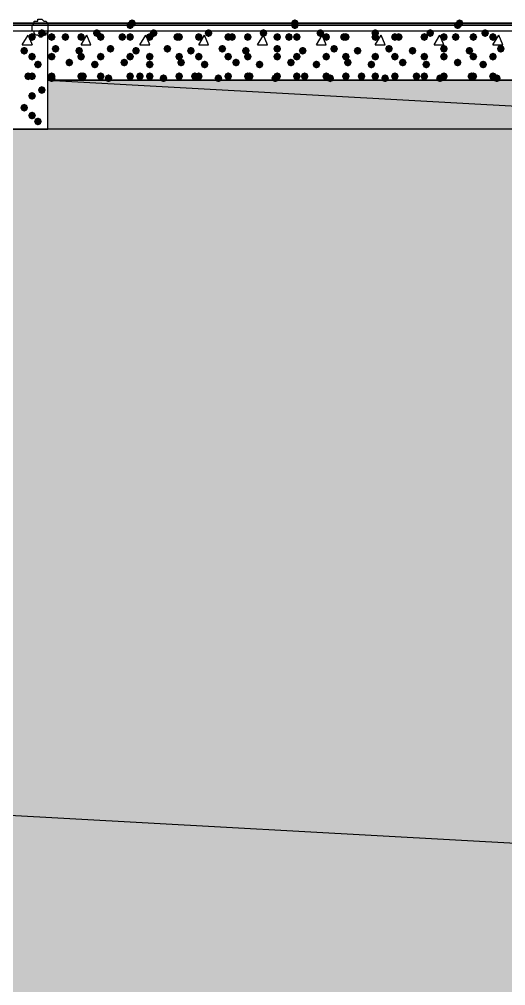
# Model space of a CAD drawing. Header units: millimetres. Extents: x 0 to 420, y 0 to 297.
# Drawn here: x 308.55 to 319.05, y 207.35 to 228.18 of the extents above; entities that cross this region are included whole.
import ezdxf

# ---------------------------------------------------------------- set-up
doc = ezdxf.new("R2010")
doc.units = ezdxf.units.MM
doc.layers.get('0').update_dxf_attribs({"linetype": 'CONTINUOUS'})

msp = doc.modelspace()

# ---------------------------------------------------------------- hatches: boundary and pattern name
at = {"true_color": 0x0000fe}
for points in [[(311.023, 228.049667), (310.998129, 227.989871), (310.938333, 227.965), (310.878537, 227.989871), (310.853667, 228.049667), (310.878537, 228.109462), (310.938333, 228.134333), (310.998129, 228.109463)], [(311.023, 228.049667), (310.998129, 227.989871), (310.938333, 227.965), (310.878537, 227.989871), (310.853667, 228.049667), (310.878537, 228.109462), (310.938333, 228.134333), (310.998129, 228.109463)], [(311.023, 228.049667), (310.998129, 227.989871), (310.938333, 227.965), (310.878537, 227.989871), (310.853667, 228.049667), (310.878537, 228.109462), (310.938333, 228.134333), (310.998129, 228.109463)], [(311.065333, 228.092), (311.040462, 228.032204), (310.980667, 228.007333), (310.920871, 228.032204), (310.896, 228.092), (310.920871, 228.151796), (310.980667, 228.176667), (311.040462, 228.151796)], [(314.579, 228.092), (314.554129, 228.032204), (314.494333, 228.007333), (314.434537, 228.032204), (314.409667, 228.092), (314.434537, 228.151796), (314.494333, 228.176667), (314.554129, 228.151796)], [(314.579, 228.049667), (314.554129, 227.989871), (314.494333, 227.965), (314.434537, 227.989871), (314.409667, 228.049667), (314.434537, 228.109462), (314.494333, 228.134333), (314.554129, 228.109463)], [(314.579, 228.049667), (314.554129, 227.989871), (314.494333, 227.965), (314.434537, 227.989871), (314.409667, 228.049667), (314.434537, 228.109462), (314.494333, 228.134333), (314.554129, 228.109463)], [(314.579, 228.049667), (314.554129, 227.989871), (314.494333, 227.965), (314.434537, 227.989871), (314.409667, 228.049667), (314.434537, 228.109462), (314.494333, 228.134333), (314.554129, 228.109463)], [(318.092667, 228.049667), (318.067796, 227.989871), (318.008, 227.965), (317.948204, 227.989871), (317.923333, 228.049667), (317.948204, 228.109462), (318.008, 228.134333), (318.067796, 228.109463)], [(318.092667, 228.049667), (318.067796, 227.989871), (318.008, 227.965), (317.948204, 227.989871), (317.923333, 228.049667), (317.948204, 228.109462), (318.008, 228.134333), (318.067796, 228.109463)], [(318.092667, 228.049667), (318.067796, 227.989871), (318.008, 227.965), (317.948204, 227.989871), (317.923333, 228.049667), (317.948204, 228.109462), (318.008, 228.134333), (318.067796, 228.109463)], [(318.135, 228.092), (318.110129, 228.032204), (318.050333, 228.007333), (317.990538, 228.032204), (317.965667, 228.092), (317.990537, 228.151796), (318.050333, 228.176667), (318.110129, 228.151796)]]:
    msp.add_hatch(color=0, dxfattribs=at).paths.add_polyline_path(points, flags=0)
at = {"true_color": 0x000007}
h = msp.add_hatch(color=0, dxfattribs=at)
h.paths.add_polyline_path([(38.565667, 228.049667), (386.969, 228.049667)], flags=0)
h.paths.add_polyline_path([(386.969, 228.049667), (38.565667, 228.049667)], flags=0)
for points in [[(309.118, 227.880333), (309.093129, 227.820537), (309.033333, 227.795667), (308.973538, 227.820537), (308.948667, 227.880333), (308.973537, 227.940129), (309.033333, 227.965), (309.093129, 227.940129)], [(308.906333, 227.795667), (308.881463, 227.735871), (308.821667, 227.711), (308.761871, 227.735871), (308.737, 227.795667), (308.761871, 227.855462), (308.821667, 227.880333), (308.881462, 227.855463)], [(308.737, 227.499333), (308.712129, 227.439537), (308.652333, 227.414667), (308.592538, 227.439537), (308.567667, 227.499333), (308.592537, 227.559129), (308.652333, 227.584), (308.712129, 227.559129)], [(308.906333, 227.372333), (308.881463, 227.312537), (308.821667, 227.287667), (308.761871, 227.312537), (308.737, 227.372333), (308.761871, 227.432129), (308.821667, 227.457), (308.881462, 227.432129)], [(309.033333, 227.203), (309.008462, 227.143204), (308.948667, 227.118333), (308.888871, 227.143204), (308.864, 227.203), (308.888871, 227.262796), (308.948667, 227.287667), (309.008462, 227.262796)], [(308.821667, 226.949), (308.796796, 226.889204), (308.737, 226.864333), (308.677204, 226.889204), (308.652333, 226.949), (308.677204, 227.008796), (308.737, 227.033667), (308.796796, 227.008796)], [(308.906333, 226.949), (308.881463, 226.889204), (308.821667, 226.864333), (308.761871, 226.889204), (308.737, 226.949), (308.761871, 227.008796), (308.821667, 227.033667), (308.881462, 227.008796)], [(309.118, 226.652667), (309.093129, 226.592871), (309.033333, 226.568), (308.973538, 226.592871), (308.948667, 226.652667), (308.973537, 226.712462), (309.033333, 226.737333), (309.093129, 226.712463)], [(308.906333, 226.525667), (308.881463, 226.465871), (308.821667, 226.441), (308.761871, 226.465871), (308.737, 226.525667), (308.761871, 226.585462), (308.821667, 226.610333), (308.881462, 226.585463)], [(308.737, 226.271667), (308.712129, 226.211871), (308.652333, 226.187), (308.592538, 226.211871), (308.567667, 226.271667), (308.592537, 226.331462), (308.652333, 226.356333), (308.712129, 226.331463)], [(308.906333, 226.102333), (308.881463, 226.042537), (308.821667, 226.017667), (308.761871, 226.042537), (308.737, 226.102333), (308.761871, 226.162129), (308.821667, 226.187), (308.881462, 226.162129)], [(309.033333, 225.975333), (309.008462, 225.915537), (308.948667, 225.890667), (308.888871, 225.915537), (308.864, 225.975333), (308.888871, 226.035129), (308.948667, 226.06), (309.008462, 226.035129)]]:
    msp.add_hatch(color=0, dxfattribs=at).paths.add_polyline_path(points, flags=0)
at = {"true_color": 0x000008}
for points in [[(310.303333, 227.880333), (310.278462, 227.820537), (310.218667, 227.795667), (310.158871, 227.820537), (310.134, 227.880333), (310.158871, 227.940129), (310.218667, 227.965), (310.278462, 227.940129)], [(311.531, 227.880333), (311.506129, 227.820537), (311.446333, 227.795667), (311.386538, 227.820537), (311.361667, 227.880333), (311.386537, 227.940129), (311.446333, 227.965), (311.506129, 227.940129)], [(312.716333, 227.880333), (312.691462, 227.820537), (312.631667, 227.795667), (312.571871, 227.820537), (312.547, 227.880333), (312.571871, 227.940129), (312.631667, 227.965), (312.691462, 227.940129)], [(313.901667, 227.880333), (313.876796, 227.820537), (313.817, 227.795667), (313.757204, 227.820537), (313.732333, 227.880333), (313.757204, 227.940129), (313.817, 227.965), (313.876796, 227.940129)], [(315.129333, 227.880333), (315.104462, 227.820537), (315.044667, 227.795667), (314.984871, 227.820537), (314.96, 227.880333), (314.984871, 227.940129), (315.044667, 227.965), (315.104462, 227.940129)], [(316.314667, 227.880333), (316.289796, 227.820537), (316.23, 227.795667), (316.170204, 227.820537), (316.145333, 227.880333), (316.170204, 227.940129), (316.23, 227.965), (316.289796, 227.940129)], [(317.5, 227.880333), (317.475129, 227.820537), (317.415333, 227.795667), (317.355537, 227.820537), (317.330667, 227.880333), (317.355537, 227.940129), (317.415333, 227.965), (317.475129, 227.940129)], [(318.685333, 227.880333), (318.660462, 227.820537), (318.600667, 227.795667), (318.540871, 227.820537), (318.516, 227.880333), (318.540871, 227.940129), (318.600667, 227.965), (318.660462, 227.940129)], [(309.329667, 227.795667), (309.304796, 227.735871), (309.245, 227.711), (309.185204, 227.735871), (309.160333, 227.795667), (309.185204, 227.855462), (309.245, 227.880333), (309.304796, 227.855463)], [(309.626, 227.795667), (309.601129, 227.735871), (309.541333, 227.711), (309.481537, 227.735871), (309.456667, 227.795667), (309.481537, 227.855462), (309.541333, 227.880333), (309.601129, 227.855463)], [(309.964667, 227.795667), (309.939796, 227.735871), (309.88, 227.711), (309.820204, 227.735871), (309.795333, 227.795667), (309.820204, 227.855462), (309.88, 227.880333), (309.939796, 227.855463)], [(310.388, 227.795667), (310.363129, 227.735871), (310.303333, 227.711), (310.243538, 227.735871), (310.218667, 227.795667), (310.243537, 227.855462), (310.303333, 227.880333), (310.363129, 227.855463)], [(310.853667, 227.795667), (310.828796, 227.735871), (310.769, 227.711), (310.709204, 227.735871), (310.684333, 227.795667), (310.709204, 227.855462), (310.769, 227.880333), (310.828796, 227.855463)], [(311.023, 227.795667), (310.998129, 227.735871), (310.938333, 227.711), (310.878537, 227.735871), (310.853667, 227.795667), (310.878537, 227.855462), (310.938333, 227.880333), (310.998129, 227.855463)], [(311.446333, 227.795667), (311.421462, 227.735871), (311.361667, 227.711), (311.301871, 227.735871), (311.277, 227.795667), (311.301871, 227.855462), (311.361667, 227.880333), (311.421462, 227.855463)], [(312.039, 227.795667), (312.014129, 227.735871), (311.954333, 227.711), (311.894537, 227.735871), (311.869667, 227.795667), (311.894537, 227.855462), (311.954333, 227.880333), (312.014129, 227.855463)], [(312.081333, 227.795667), (312.056462, 227.735871), (311.996667, 227.711), (311.936871, 227.735871), (311.912, 227.795667), (311.936871, 227.855462), (311.996667, 227.880333), (312.056462, 227.855463)], [(312.504667, 227.795667), (312.479796, 227.735871), (312.42, 227.711), (312.360204, 227.735871), (312.335333, 227.795667), (312.360204, 227.855462), (312.42, 227.880333), (312.479796, 227.855463)], [(313.139667, 227.795667), (313.114796, 227.735871), (313.055, 227.711), (312.995204, 227.735871), (312.970333, 227.795667), (312.995204, 227.855462), (313.055, 227.880333), (313.114796, 227.855463)], [(313.224333, 227.795667), (313.199462, 227.735871), (313.139667, 227.711), (313.079871, 227.735871), (313.055, 227.795667), (313.079871, 227.855462), (313.139667, 227.880333), (313.199462, 227.855463)], [(313.563, 227.795667), (313.538129, 227.735871), (313.478333, 227.711), (313.418537, 227.735871), (313.393667, 227.795667), (313.418537, 227.855462), (313.478333, 227.880333), (313.538129, 227.855463)], [(314.198, 227.795667), (314.173129, 227.735871), (314.113333, 227.711), (314.053538, 227.735871), (314.028667, 227.795667), (314.053537, 227.855462), (314.113333, 227.880333), (314.173129, 227.855463)], [(314.452, 227.795667), (314.427129, 227.735871), (314.367333, 227.711), (314.307538, 227.735871), (314.282667, 227.795667), (314.307537, 227.855462), (314.367333, 227.880333), (314.427129, 227.855463)], [(314.621333, 227.795667), (314.596462, 227.735871), (314.536667, 227.711), (314.476871, 227.735871), (314.452, 227.795667), (314.476871, 227.855462), (314.536667, 227.880333), (314.596462, 227.855463)], [(315.256333, 227.795667), (315.231462, 227.735871), (315.171667, 227.711), (315.111871, 227.735871), (315.087, 227.795667), (315.111871, 227.855462), (315.171667, 227.880333), (315.231462, 227.855463)], [(315.637333, 227.795667), (315.612462, 227.735871), (315.552667, 227.711), (315.492871, 227.735871), (315.468, 227.795667), (315.492871, 227.855462), (315.552667, 227.880333), (315.612462, 227.855463)], [(315.679667, 227.795667), (315.654796, 227.735871), (315.595, 227.711), (315.535204, 227.735871), (315.510333, 227.795667), (315.535204, 227.855462), (315.595, 227.880333), (315.654796, 227.855463)], [(316.314667, 227.795667), (316.289796, 227.735871), (316.23, 227.711), (316.170204, 227.735871), (316.145333, 227.795667), (316.170204, 227.855462), (316.23, 227.880333), (316.289796, 227.855463)], [(316.738, 227.795667), (316.713129, 227.735871), (316.653333, 227.711), (316.593538, 227.735871), (316.568667, 227.795667), (316.593537, 227.855462), (316.653333, 227.880333), (316.713129, 227.855463)], [(316.822667, 227.795667), (316.797796, 227.735871), (316.738, 227.711), (316.678204, 227.735871), (316.653333, 227.795667), (316.678204, 227.855462), (316.738, 227.880333), (316.797796, 227.855463)], [(317.373, 227.795667), (317.348129, 227.735871), (317.288333, 227.711), (317.228538, 227.735871), (317.203667, 227.795667), (317.228537, 227.855462), (317.288333, 227.880333), (317.348129, 227.855463)], [(317.796333, 227.795667), (317.771462, 227.735871), (317.711667, 227.711), (317.651871, 227.735871), (317.627, 227.795667), (317.651871, 227.855462), (317.711667, 227.880333), (317.771462, 227.855463)], [(318.050333, 227.795667), (318.025463, 227.735871), (317.965667, 227.711), (317.905871, 227.735871), (317.881, 227.795667), (317.905871, 227.855462), (317.965667, 227.880333), (318.025462, 227.855463)], [(318.431333, 227.795667), (318.406462, 227.735871), (318.346667, 227.711), (318.286871, 227.735871), (318.262, 227.795667), (318.286871, 227.855462), (318.346667, 227.880333), (318.406462, 227.855463)], [(318.854667, 227.795667), (318.829796, 227.735871), (318.77, 227.711), (318.710204, 227.735871), (318.685333, 227.795667), (318.710204, 227.855462), (318.77, 227.880333), (318.829796, 227.855463)], [(309.414333, 227.541667), (309.389462, 227.481871), (309.329667, 227.457), (309.269871, 227.481871), (309.245, 227.541667), (309.269871, 227.601462), (309.329667, 227.626333), (309.389462, 227.601463)], [(309.922333, 227.499333), (309.897462, 227.439537), (309.837667, 227.414667), (309.777871, 227.439537), (309.753, 227.499333), (309.777871, 227.559129), (309.837667, 227.584), (309.897462, 227.559129)], [(310.599667, 227.541667), (310.574796, 227.481871), (310.515, 227.457), (310.455204, 227.481871), (310.430333, 227.541667), (310.455204, 227.601462), (310.515, 227.626333), (310.574796, 227.601463)], [(311.15, 227.499333), (311.125129, 227.439537), (311.065333, 227.414667), (311.005538, 227.439537), (310.980667, 227.499333), (311.005537, 227.559129), (311.065333, 227.584), (311.125129, 227.559129)], [(311.827333, 227.541667), (311.802462, 227.481871), (311.742667, 227.457), (311.682871, 227.481871), (311.658, 227.541667), (311.682871, 227.601462), (311.742667, 227.626333), (311.802462, 227.601463)], [(312.335333, 227.499333), (312.310462, 227.439537), (312.250667, 227.414667), (312.190871, 227.439537), (312.166, 227.499333), (312.190871, 227.559129), (312.250667, 227.584), (312.310462, 227.559129)], [(313.012667, 227.541667), (312.987796, 227.481871), (312.928, 227.457), (312.868204, 227.481871), (312.843333, 227.541667), (312.868204, 227.601462), (312.928, 227.626333), (312.987796, 227.601463)], [(313.520667, 227.499333), (313.495796, 227.439537), (313.436, 227.414667), (313.376204, 227.439537), (313.351333, 227.499333), (313.376204, 227.559129), (313.436, 227.584), (313.495796, 227.559129)], [(314.198, 227.541667), (314.173129, 227.481871), (314.113333, 227.457), (314.053538, 227.481871), (314.028667, 227.541667), (314.053537, 227.601462), (314.113333, 227.626333), (314.173129, 227.601463)], [(314.748333, 227.499333), (314.723462, 227.439537), (314.663667, 227.414667), (314.603871, 227.439537), (314.579, 227.499333), (314.603871, 227.559129), (314.663667, 227.584), (314.723462, 227.559129)], [(315.425667, 227.541667), (315.400796, 227.481871), (315.341, 227.457), (315.281204, 227.481871), (315.256333, 227.541667), (315.281204, 227.601462), (315.341, 227.626333), (315.400796, 227.601463)], [(315.933667, 227.499333), (315.908796, 227.439537), (315.849, 227.414667), (315.789204, 227.439537), (315.764333, 227.499333), (315.789204, 227.559129), (315.849, 227.584), (315.908796, 227.559129)], [(316.611, 227.541667), (316.586129, 227.481871), (316.526333, 227.457), (316.466537, 227.481871), (316.441667, 227.541667), (316.466537, 227.601462), (316.526333, 227.626333), (316.586129, 227.601463)], [(317.119, 227.499333), (317.094129, 227.439537), (317.034333, 227.414667), (316.974538, 227.439537), (316.949667, 227.499333), (316.974537, 227.559129), (317.034333, 227.584), (317.094129, 227.559129)], [(317.796333, 227.541667), (317.771462, 227.481871), (317.711667, 227.457), (317.651871, 227.481871), (317.627, 227.541667), (317.651871, 227.601462), (317.711667, 227.626333), (317.771462, 227.601463)], [(318.346667, 227.499333), (318.321796, 227.439537), (318.262, 227.414667), (318.202204, 227.439537), (318.177333, 227.499333), (318.202204, 227.559129), (318.262, 227.584), (318.321796, 227.559129)], [(319.024, 227.541667), (318.999129, 227.481871), (318.939333, 227.457), (318.879537, 227.481871), (318.854667, 227.541667), (318.879537, 227.601462), (318.939333, 227.626333), (318.999129, 227.601463)], [(309.329667, 227.372333), (309.304796, 227.312537), (309.245, 227.287667), (309.185204, 227.312537), (309.160333, 227.372333), (309.185204, 227.432129), (309.245, 227.457), (309.304796, 227.432129)], [(309.710667, 227.245333), (309.685796, 227.185537), (309.626, 227.160667), (309.566204, 227.185537), (309.541333, 227.245333), (309.566204, 227.305129), (309.626, 227.33), (309.685796, 227.305129)], [(309.964667, 227.372333), (309.939796, 227.312537), (309.88, 227.287667), (309.820204, 227.312537), (309.795333, 227.372333), (309.820204, 227.432129), (309.88, 227.457), (309.939796, 227.432129)], [(310.261, 227.203), (310.236129, 227.143204), (310.176333, 227.118333), (310.116537, 227.143204), (310.091667, 227.203), (310.116537, 227.262796), (310.176333, 227.287667), (310.236129, 227.262796)], [(310.388, 227.372333), (310.363129, 227.312537), (310.303333, 227.287667), (310.243538, 227.312537), (310.218667, 227.372333), (310.243537, 227.432129), (310.303333, 227.457), (310.363129, 227.432129)], [(310.896, 227.245333), (310.871129, 227.185537), (310.811333, 227.160667), (310.751537, 227.185537), (310.726667, 227.245333), (310.751537, 227.305129), (310.811333, 227.33), (310.871129, 227.305129)], [(311.023, 227.372333), (310.998129, 227.312537), (310.938333, 227.287667), (310.878537, 227.312537), (310.853667, 227.372333), (310.878537, 227.432129), (310.938333, 227.457), (310.998129, 227.432129)], [(311.446333, 227.372333), (311.421462, 227.312537), (311.361667, 227.287667), (311.301871, 227.312537), (311.277, 227.372333), (311.301871, 227.432129), (311.361667, 227.457), (311.421462, 227.432129)], [(311.446333, 227.203), (311.421462, 227.143204), (311.361667, 227.118333), (311.301871, 227.143204), (311.277, 227.203), (311.301871, 227.262796), (311.361667, 227.287667), (311.421462, 227.262796)], [(312.081333, 227.372333), (312.056462, 227.312537), (311.996667, 227.287667), (311.936871, 227.312537), (311.912, 227.372333), (311.936871, 227.432129), (311.996667, 227.457), (312.056462, 227.432129)], [(312.123667, 227.245333), (312.098796, 227.185537), (312.039, 227.160667), (311.979204, 227.185537), (311.954333, 227.245333), (311.979204, 227.305129), (312.039, 227.33), (312.098796, 227.305129)], [(312.504667, 227.372333), (312.479796, 227.312537), (312.42, 227.287667), (312.360204, 227.312537), (312.335333, 227.372333), (312.360204, 227.432129), (312.42, 227.457), (312.479796, 227.432129)], [(312.631667, 227.203), (312.606796, 227.143204), (312.547, 227.118333), (312.487204, 227.143204), (312.462333, 227.203), (312.487204, 227.262796), (312.547, 227.287667), (312.606796, 227.262796)], [(313.139667, 227.372333), (313.114796, 227.312537), (313.055, 227.287667), (312.995204, 227.312537), (312.970333, 227.372333), (312.995204, 227.432129), (313.055, 227.457), (313.114796, 227.432129)], [(313.309, 227.245333), (313.284129, 227.185537), (313.224333, 227.160667), (313.164537, 227.185537), (313.139667, 227.245333), (313.164537, 227.305129), (313.224333, 227.33), (313.284129, 227.305129)], [(313.563, 227.372333), (313.538129, 227.312537), (313.478333, 227.287667), (313.418537, 227.312537), (313.393667, 227.372333), (313.418537, 227.432129), (313.478333, 227.457), (313.538129, 227.432129)], [(313.817, 227.203), (313.792129, 227.143204), (313.732333, 227.118333), (313.672537, 227.143204), (313.647667, 227.203), (313.672537, 227.262796), (313.732333, 227.287667), (313.792129, 227.262796)], [(314.198, 227.372333), (314.173129, 227.312537), (314.113333, 227.287667), (314.053538, 227.312537), (314.028667, 227.372333), (314.053537, 227.432129), (314.113333, 227.457), (314.173129, 227.432129)], [(314.494333, 227.245333), (314.469462, 227.185537), (314.409667, 227.160667), (314.349871, 227.185537), (314.325, 227.245333), (314.349871, 227.305129), (314.409667, 227.33), (314.469462, 227.305129)], [(314.621333, 227.372333), (314.596462, 227.312537), (314.536667, 227.287667), (314.476871, 227.312537), (314.452, 227.372333), (314.476871, 227.432129), (314.536667, 227.457), (314.596462, 227.432129)], [(315.044667, 227.203), (315.019796, 227.143204), (314.96, 227.118333), (314.900204, 227.143204), (314.875333, 227.203), (314.900204, 227.262796), (314.96, 227.287667), (315.019796, 227.262796)], [(315.256333, 227.372333), (315.231462, 227.312537), (315.171667, 227.287667), (315.111871, 227.312537), (315.087, 227.372333), (315.111871, 227.432129), (315.171667, 227.457), (315.231462, 227.432129)], [(315.679667, 227.372333), (315.654796, 227.312537), (315.595, 227.287667), (315.535204, 227.312537), (315.510333, 227.372333), (315.535204, 227.432129), (315.595, 227.457), (315.654796, 227.432129)], [(315.722, 227.245333), (315.697129, 227.185537), (315.637333, 227.160667), (315.577538, 227.185537), (315.552667, 227.245333), (315.577537, 227.305129), (315.637333, 227.33), (315.697129, 227.305129)], [(316.23, 227.203), (316.205129, 227.143204), (316.145333, 227.118333), (316.085537, 227.143204), (316.060667, 227.203), (316.085537, 227.262796), (316.145333, 227.287667), (316.205129, 227.262796)], [(316.314667, 227.372333), (316.289796, 227.312537), (316.23, 227.287667), (316.170204, 227.312537), (316.145333, 227.372333), (316.170204, 227.432129), (316.23, 227.457), (316.289796, 227.432129)], [(316.738, 227.372333), (316.713129, 227.312537), (316.653333, 227.287667), (316.593538, 227.312537), (316.568667, 227.372333), (316.593537, 227.432129), (316.653333, 227.457), (316.713129, 227.432129)], [(316.907333, 227.245333), (316.882462, 227.185537), (316.822667, 227.160667), (316.762871, 227.185537), (316.738, 227.245333), (316.762871, 227.305129), (316.822667, 227.33), (316.882462, 227.305129)], [(317.373, 227.372333), (317.348129, 227.312537), (317.288333, 227.287667), (317.228538, 227.312537), (317.203667, 227.372333), (317.228537, 227.432129), (317.288333, 227.457), (317.348129, 227.432129)], [(317.415333, 227.203), (317.390463, 227.143204), (317.330667, 227.118333), (317.270871, 227.143204), (317.246, 227.203), (317.270871, 227.262796), (317.330667, 227.287667), (317.390462, 227.262796)], [(317.796333, 227.372333), (317.771462, 227.312537), (317.711667, 227.287667), (317.651871, 227.312537), (317.627, 227.372333), (317.651871, 227.432129), (317.711667, 227.457), (317.771462, 227.432129)], [(318.092667, 227.245333), (318.067796, 227.185537), (318.008, 227.160667), (317.948204, 227.185537), (317.923333, 227.245333), (317.948204, 227.305129), (318.008, 227.33), (318.067796, 227.305129)], [(318.431333, 227.372333), (318.406462, 227.312537), (318.346667, 227.287667), (318.286871, 227.312537), (318.262, 227.372333), (318.286871, 227.432129), (318.346667, 227.457), (318.406462, 227.432129)], [(318.643, 227.203), (318.618129, 227.143204), (318.558333, 227.118333), (318.498538, 227.143204), (318.473667, 227.203), (318.498537, 227.262796), (318.558333, 227.287667), (318.618129, 227.262796)], [(318.854667, 227.372333), (318.829796, 227.312537), (318.77, 227.287667), (318.710204, 227.312537), (318.685333, 227.372333), (318.710204, 227.432129), (318.77, 227.457), (318.829796, 227.432129)], [(309.329667, 226.949), (309.304796, 226.889204), (309.245, 226.864333), (309.185204, 226.889204), (309.160333, 226.949), (309.185204, 227.008796), (309.245, 227.033667), (309.304796, 227.008796)], [(309.329667, 226.906667), (309.304796, 226.846871), (309.245, 226.822), (309.185204, 226.846871), (309.160333, 226.906667), (309.185204, 226.966462), (309.245, 226.991333), (309.304796, 226.966463)], [(309.964667, 226.949), (309.939796, 226.889204), (309.88, 226.864333), (309.820204, 226.889204), (309.795333, 226.949), (309.820204, 227.008796), (309.88, 227.033667), (309.939796, 227.008796)], [(310.007, 226.949), (309.982129, 226.889204), (309.922333, 226.864333), (309.862538, 226.889204), (309.837667, 226.949), (309.862537, 227.008796), (309.922333, 227.033667), (309.982129, 227.008796)], [(310.388, 226.949), (310.363129, 226.889204), (310.303333, 226.864333), (310.243538, 226.889204), (310.218667, 226.949), (310.243537, 227.008796), (310.303333, 227.033667), (310.363129, 227.008796)], [(310.557333, 226.906667), (310.532462, 226.846871), (310.472667, 226.822), (310.412871, 226.846871), (310.388, 226.906667), (310.412871, 226.966462), (310.472667, 226.991333), (310.532462, 226.966463)], [(311.023, 226.949), (310.998129, 226.889204), (310.938333, 226.864333), (310.878537, 226.889204), (310.853667, 226.949), (310.878537, 227.008796), (310.938333, 227.033667), (310.998129, 227.008796)], [(311.234667, 226.949), (311.209796, 226.889204), (311.15, 226.864333), (311.090204, 226.889204), (311.065333, 226.949), (311.090204, 227.008796), (311.15, 227.033667), (311.209796, 227.008796)], [(311.446333, 226.949), (311.421462, 226.889204), (311.361667, 226.864333), (311.301871, 226.889204), (311.277, 226.949), (311.301871, 227.008796), (311.361667, 227.033667), (311.421462, 227.008796)], [(311.742667, 226.906667), (311.717796, 226.846871), (311.658, 226.822), (311.598204, 226.846871), (311.573333, 226.906667), (311.598204, 226.966462), (311.658, 226.991333), (311.717796, 226.966463)], [(312.081333, 226.949), (312.056462, 226.889204), (311.996667, 226.864333), (311.936871, 226.889204), (311.912, 226.949), (311.936871, 227.008796), (311.996667, 227.033667), (312.056462, 227.008796)], [(312.42, 226.949), (312.395129, 226.889204), (312.335333, 226.864333), (312.275538, 226.889204), (312.250667, 226.949), (312.275537, 227.008796), (312.335333, 227.033667), (312.395129, 227.008796)], [(312.504667, 226.949), (312.479796, 226.889204), (312.42, 226.864333), (312.360204, 226.889204), (312.335333, 226.949), (312.360204, 227.008796), (312.42, 227.033667), (312.479796, 227.008796)], [(312.928, 226.906667), (312.903129, 226.846871), (312.843333, 226.822), (312.783537, 226.846871), (312.758667, 226.906667), (312.783537, 226.966462), (312.843333, 226.991333), (312.903129, 226.966463)], [(313.139667, 226.949), (313.114796, 226.889204), (313.055, 226.864333), (312.995204, 226.889204), (312.970333, 226.949), (312.995204, 227.008796), (313.055, 227.033667), (313.114796, 227.008796)], [(313.563, 226.949), (313.538129, 226.889204), (313.478333, 226.864333), (313.418537, 226.889204), (313.393667, 226.949), (313.418537, 227.008796), (313.478333, 227.033667), (313.538129, 227.008796)], [(313.605333, 226.949), (313.580462, 226.889204), (313.520667, 226.864333), (313.460871, 226.889204), (313.436, 226.949), (313.460871, 227.008796), (313.520667, 227.033667), (313.580462, 227.008796)], [(314.155667, 226.906667), (314.130796, 226.846871), (314.071, 226.822), (314.011204, 226.846871), (313.986333, 226.906667), (314.011204, 226.966462), (314.071, 226.991333), (314.130796, 226.966463)], [(314.198, 226.949), (314.173129, 226.889204), (314.113333, 226.864333), (314.053538, 226.889204), (314.028667, 226.949), (314.053537, 227.008796), (314.113333, 227.033667), (314.173129, 227.008796)], [(314.621333, 226.949), (314.596462, 226.889204), (314.536667, 226.864333), (314.476871, 226.889204), (314.452, 226.949), (314.476871, 227.008796), (314.536667, 227.033667), (314.596462, 227.008796)], [(314.790667, 226.949), (314.765796, 226.889204), (314.706, 226.864333), (314.646204, 226.889204), (314.621333, 226.949), (314.646204, 227.008796), (314.706, 227.033667), (314.765796, 227.008796)], [(315.256333, 226.949), (315.231462, 226.889204), (315.171667, 226.864333), (315.111871, 226.889204), (315.087, 226.949), (315.111871, 227.008796), (315.171667, 227.033667), (315.231462, 227.008796)], [(315.341, 226.906667), (315.316129, 226.846871), (315.256333, 226.822), (315.196537, 226.846871), (315.171667, 226.906667), (315.196537, 226.966462), (315.256333, 226.991333), (315.316129, 226.966463)], [(315.679667, 226.949), (315.654796, 226.889204), (315.595, 226.864333), (315.535204, 226.889204), (315.510333, 226.949), (315.535204, 227.008796), (315.595, 227.033667), (315.654796, 227.008796)], [(316.018333, 226.949), (315.993462, 226.889204), (315.933667, 226.864333), (315.873871, 226.889204), (315.849, 226.949), (315.873871, 227.008796), (315.933667, 227.033667), (315.993462, 227.008796)], [(316.314667, 226.949), (316.289796, 226.889204), (316.23, 226.864333), (316.170204, 226.889204), (316.145333, 226.949), (316.170204, 227.008796), (316.23, 227.033667), (316.289796, 227.008796)], [(316.526333, 226.906667), (316.501463, 226.846871), (316.441667, 226.822), (316.381871, 226.846871), (316.357, 226.906667), (316.381871, 226.966462), (316.441667, 226.991333), (316.501462, 226.966463)], [(316.738, 226.949), (316.713129, 226.889204), (316.653333, 226.864333), (316.593538, 226.889204), (316.568667, 226.949), (316.593537, 227.008796), (316.653333, 227.033667), (316.713129, 227.008796)], [(317.203667, 226.949), (317.178796, 226.889204), (317.119, 226.864333), (317.059204, 226.889204), (317.034333, 226.949), (317.059204, 227.008796), (317.119, 227.033667), (317.178796, 227.008796)], [(317.373, 226.949), (317.348129, 226.889204), (317.288333, 226.864333), (317.228538, 226.889204), (317.203667, 226.949), (317.228537, 227.008796), (317.288333, 227.033667), (317.348129, 227.008796)], [(317.711667, 226.906667), (317.686796, 226.846871), (317.627, 226.822), (317.567204, 226.846871), (317.542333, 226.906667), (317.567204, 226.966462), (317.627, 226.991333), (317.686796, 226.966463)], [(317.796333, 226.949), (317.771462, 226.889204), (317.711667, 226.864333), (317.651871, 226.889204), (317.627, 226.949), (317.651871, 227.008796), (317.711667, 227.033667), (317.771462, 227.008796)], [(318.389, 226.949), (318.364129, 226.889204), (318.304333, 226.864333), (318.244537, 226.889204), (318.219667, 226.949), (318.244537, 227.008796), (318.304333, 227.033667), (318.364129, 227.008796)], [(318.431333, 226.949), (318.406462, 226.889204), (318.346667, 226.864333), (318.286871, 226.889204), (318.262, 226.949), (318.286871, 227.008796), (318.346667, 227.033667), (318.406462, 227.008796)], [(318.854667, 226.949), (318.829796, 226.889204), (318.77, 226.864333), (318.710204, 226.889204), (318.685333, 226.949), (318.710204, 227.008796), (318.77, 227.033667), (318.829796, 227.008796)], [(318.939333, 226.906667), (318.914462, 226.846871), (318.854667, 226.822), (318.794871, 226.846871), (318.77, 226.906667), (318.794871, 226.966462), (318.854667, 226.991333), (318.914462, 226.966463)]]:
    msp.add_hatch(color=0, dxfattribs=at).paths.add_polyline_path(points, flags=0)
h = msp.add_hatch(color=0, dxfattribs=at)
h.paths.add_polyline_path([(328.252667, 226.864333), (309.160333, 226.864333), (328.252667, 225.806)], flags=0)
h.paths.add_polyline_path([(309.160333, 226.864333), (328.252667, 225.806), (309.160333, 225.806)], flags=0)
h = msp.add_hatch(color=0, dxfattribs=at)
h.paths.add_polyline_path([(385.826, 225.806), (39.708667, 225.806), (385.826, 206.756)], flags=0)
h.paths.add_polyline_path([(39.708667, 225.806), (385.826, 206.756), (39.708667, 206.756)], flags=0)

# ---------------------------------------------------------------- linework, layer by layer
at = {"color": 0, "true_color": 0x000007}
for points in [[(309.160333, 228.007333), (309.160333, 227.965), (309.160333, 227.922667), (309.160333, 227.880333), (309.118, 227.880333), (309.118, 227.838), (309.075667, 227.838), (309.033333, 227.838), (309.033333, 227.795667), (308.991, 227.795667), (308.948667, 227.838), (308.906333, 227.838), (308.864, 227.880333), (308.864, 227.922667), (308.821667, 227.922667), (308.821667, 227.965), (308.821667, 228.007333), (308.821667, 228.049667), (308.864, 228.092), (308.864, 228.134333), (308.906333, 228.134333), (308.948667, 228.134333), (308.948667, 228.176667), (308.991, 228.176667), (309.033333, 228.176667), (309.075667, 228.134333), (309.118, 228.134333), (309.160333, 228.092), (309.160333, 228.049667)], [(38.523333, 228.049667), (387.011333, 228.049667)], [(38.565667, 228.049667), (386.969, 228.049667)], [(386.969, 228.049667), (38.565667, 228.049667)], [(307.043667, 227.922667), (307.043667, 225.806), (309.160333, 225.806), (309.160333, 227.922667)]]:
    msp.add_lwpolyline(points, close=True, dxfattribs=at)
for points in [[(387.011333, 228.092), (38.481, 228.092), (38.481, 228.049667)], [(387.011333, 228.092), (38.523333, 228.092), (387.011333, 228.092), (38.523333, 228.049667)], [(38.523333, 228.049667), (387.011333, 228.049667)], [(387.011333, 228.049667), (386.969, 228.049667), (38.565667, 228.049667), (38.523333, 228.049667)], [(38.565667, 228.049667), (386.969, 228.049667)], [(328.252667, 227.922667), (309.160333, 227.922667)], [(308.61, 227.626333), (308.737, 227.838), (308.821667, 227.626333)], [(308.61, 227.626333), (308.821667, 227.626333)], [(309.160333, 226.864333), (328.252667, 226.864333)]]:
    msp.add_lwpolyline(points, dxfattribs=at)
at = {"color": 0, "true_color": 0x000008}
for points in [[(309.88, 227.626333), (310.007, 227.838)], [(310.091667, 227.626333), (310.007, 227.838)], [(311.15, 227.626333), (311.277, 227.838)], [(311.361667, 227.626333), (311.277, 227.838)], [(312.42, 227.626333), (312.547, 227.838)], [(312.631667, 227.626333), (312.547, 227.838)], [(313.69, 227.626333), (313.817, 227.838)], [(313.901667, 227.626333), (313.817, 227.838)], [(314.96, 227.626333), (315.087, 227.838)], [(315.171667, 227.626333), (315.087, 227.838)], [(316.23, 227.626333), (316.357, 227.838)], [(316.441667, 227.626333), (316.357, 227.838)], [(317.5, 227.626333), (317.627, 227.838)], [(317.711667, 227.626333), (317.627, 227.838)], [(318.77, 227.626333), (318.897, 227.838)], [(318.981667, 227.626333), (318.897, 227.838)], [(309.88, 227.626333), (310.091667, 227.626333)], [(311.15, 227.626333), (311.361667, 227.626333)], [(312.42, 227.626333), (312.631667, 227.626333)], [(313.69, 227.626333), (313.901667, 227.626333)], [(314.96, 227.626333), (315.171667, 227.626333)], [(316.23, 227.626333), (316.441667, 227.626333)], [(317.5, 227.626333), (317.711667, 227.626333)], [(318.77, 227.626333), (318.981667, 227.626333)]]:
    msp.add_lwpolyline(points, dxfattribs=at)
for points in [[(328.252667, 226.864333), (309.160333, 226.864333), (328.252667, 225.806)], [(309.160333, 226.864333), (328.252667, 225.806), (309.160333, 225.806)], [(385.826, 225.806), (39.708667, 225.806), (385.826, 206.756)], [(39.708667, 225.806), (385.826, 206.756), (39.708667, 206.756)]]:
    msp.add_lwpolyline(points, close=True, dxfattribs=at)

doc.saveas('drawing.dxf')
